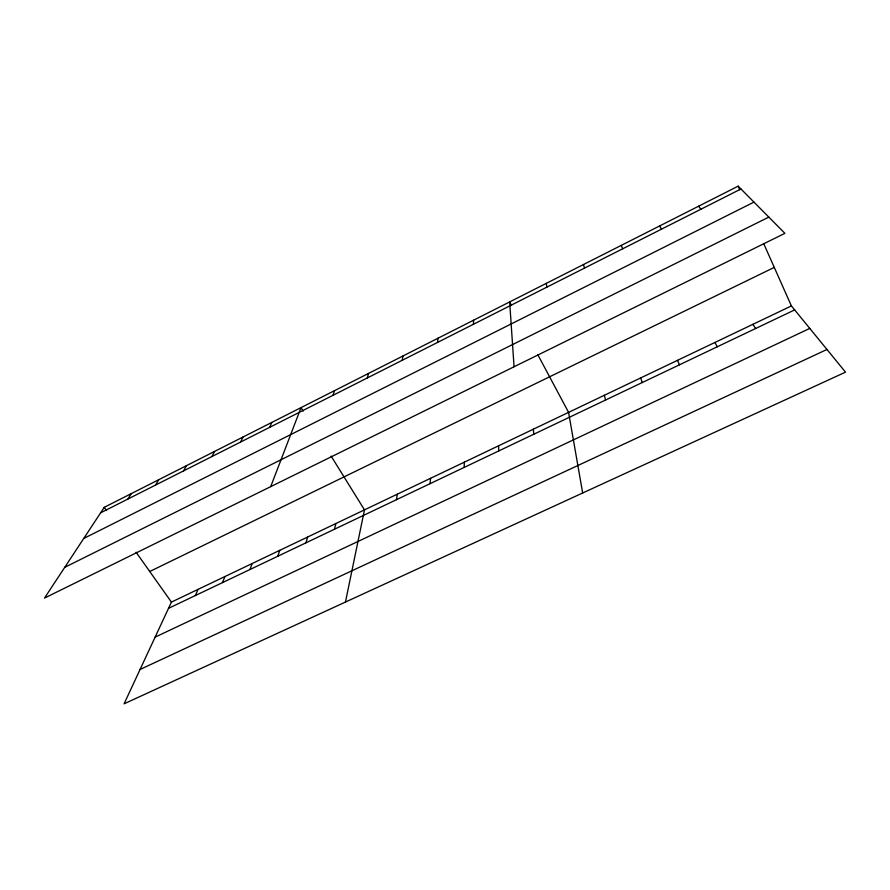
<?xml version="1.0" encoding="UTF-8"?>
<svg xmlns="http://www.w3.org/2000/svg" width="890" height="890" viewBox="0 0 890 890"><rect width="100%" height="100%" fill="white"/><g stroke="black" fill="none" stroke-linecap="round" stroke-linejoin="round"><path stroke-width="1.33" d="M473.458 324.272L473.569 320.211M464.146 467.428L464.346 462.166M430.059 483.682L430.582 478.297M437.546 342.439L438.025 338.222M396.462 499.691L397.307 494.195M402.18 360.317L403.014 355.955M345.454 602.052L364.488 509.87L331.125 456.125M334.462 529.239L335.897 523.531M367.336 377.95L368.516 373.433M305.96 542.822L307.651 537.026M333.005 395.305L334.518 390.654M277.802 556.25L279.738 550.354M249.979 569.5L252.17 563.526M270.705 486.641L301.02 407.631L303.167 411.102M222.5 582.605L224.936 576.531M269.714 427.311L271.828 422.416M195.355 595.544L198.025 589.391M791.399 305.926L171.425 602.096L124.077 703.834L845.5 372.154L791.399 305.926L763.676 243.56M240.634 442.03L243.014 437.012M211.909 456.548L214.568 451.43M183.562 470.888L186.466 465.659M155.561 485.05L158.72 479.721M127.904 499.034L131.308 493.605M104.241 507.322L44.5 598.08L784.902 233.336L738.155 186.166L104.241 507.322L106.522 510.526M100.592 512.851L740.947 188.98M83.738 538.461L753.964 202.108M64.748 567.331L768.815 217.104M149.743 571.502L774.267 267.401M168.533 608.326L794.648 309.909M155.127 637.129L809.767 328.421M140.064 669.469L826.977 349.47M698.572 206.224L700.908 209.239M136.092 552.245L171.425 602.096M752.851 324.349L755.677 328.488M659.601 225.96L661.504 229.164M714.893 342.483L717.296 346.777M511.528 305.459L509.647 301.933L514.064 366.758M537.749 354.598L568.577 412.37L582.672 492.993M677.49 360.35L679.493 364.8M738.155 186.166L739.757 189.77M621.242 245.395L622.711 248.788M640.644 377.95L642.257 382.544M583.473 264.53L584.53 268.101M604.343 395.293L605.567 400.022M546.271 283.376L546.927 287.114M533.332 429.214L533.822 434.22M498.589 445.812L498.734 450.952"/></g></svg>
